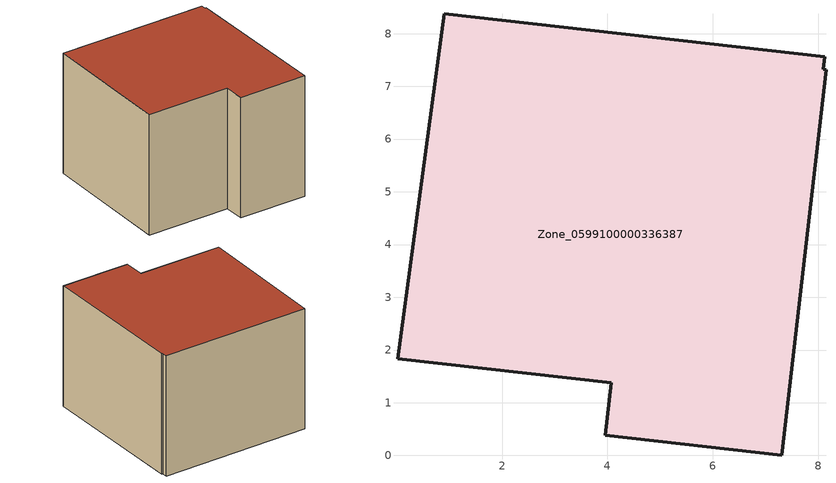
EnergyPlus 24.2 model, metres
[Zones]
Zone_0599100000336387
 floor ground (C_G): 8.14,7.32 7.3,0 3.96,0.38 4.07,1.38 0.02,1.84 0.9,8.38 8.12,7.56 8.09,7.32 z0
 wall outside (C_F): 3.96,0.38 7.3,0 8.14,7.32 8.09,7.32 8.12,7.56 0.9,8.38 0.02,1.84 4.07,1.38 3.96,0.38 z0:5.88
 roof outside (C_R): 7.3,0 8.14,7.32 8.09,7.32 8.12,7.56 0.9,8.38 0.02,1.84 4.07,1.38 3.96,0.38 z5.88
[BUILDING]
Pand.0599100000336387: North Axis=0; Terrain=City; Loads Convergence Tolerance Value=0.04; Temperature Convergence Tolerance Value=0.4; Solar Distribution=FullExterior; Maximum Number of Warmup Days=25; Minimum Number of Warmup Days=1
[Site:Location]
Rotterdam.The.Hague.AP_ZH_NLD Design_Conditions: Latitude=51.96; Longitude=4.45; Time Zone=1; Elevation=-4.5
[SITE:GROUNDTEMPERATURE:BUILDINGSURFACE]
18, 18, 18, 18, 18, 18, 18, 18, 18, 18, 18, 18
[MATERIAL] Thermal Absorptance=0.9; Solar Absorptance=0.7; Visible Absorptance=0.7
Name | Roughness | Thickness | Conductivity | Density | Specific Heat
G.TC.1975-1991 | MediumSmooth | 0.15 | 0.288461 | 540 | 1210
F.TC.1975-1991 | Rough | 0.3 | 0.230769 | 1920 | 840
R.TC.1975-1991 | MediumRough | 0.2 | 0.153846 | 1500 | 1000
[CONSTRUCTION]
C_G: G.TC.1975-1991
C_F: F.TC.1975-1991
C_R: R.TC.1975-1991
[ZONE]
Zone_0599100000336387: Type=1; Multiplier=1; Ceiling Height=Autocalculate; Volume=Autocalculate; Floor Area=autocalculate; Part of Total Floor Area=Yes
[ZONEINFILTRATION:DESIGNFLOWRATE]
Infil_Zone_0599100000336387: Zone or ZoneList or Space or SpaceList=Zone_0599100000336387; Schedule=AlwaysOn; Design Flow Rate Calculation Method=Flow/Area; Flow Rate per Floor Area=0.003; Constant Term Coefficient=1; Temperature Term Coefficient=0; Velocity Term Coefficient=0; Velocity Squared Term Coefficient=0
[HVACTEMPLATE:ZONE:IDEALLOADSAIRSYSTEM]
Zone_0599100000336387: Maximum Heating Supply Air Temperature=50; Minimum Cooling Supply Air Temperature=13; Maximum Heating Supply Air Humidity Ratio=0.0156; Minimum Cooling Supply Air Humidity Ratio=0.0077; Heating Limit=NoLimit; Cooling Limit=NoLimit; Dehumidification Control Type=ConstantSensibleHeatRatio; Cooling Sensible Heat Ratio=0.7; Dehumidification Setpoint=60; Humidification Control Type=None; Humidification Setpoint=30; Outdoor Air Method=None; Outdoor Air Flow Rate per Person=0.00944; Outdoor Air Flow Rate per Zone Floor Area=0; Outdoor Air Flow Rate per Zone=0; Demand Controlled Ventilation Type=None; Outdoor Air Economizer Type=NoEconomizer; Heat Recovery Type=None; Sensible Heat Recovery Effectiveness=0.7; Latent Heat Recovery Effectiveness=0.65
[ZONECONTROL:THERMOSTAT]
ThermostatControl_Zone_0599100000336387: Zone or ZoneList=Zone_0599100000336387; Control Type Schedule=DualSetpointControlType; Control 1=Thermostat_Zone_0599100000336387; Temperature Difference Between Cutout And Setpoint=0
[THERMOSTATSETPOINT:DUALSETPOINT]
Thermostat_Zone_0599100000336387: Heating Setpoint Temperature Schedule=HeatingSetpoint_Zone_0599100000336387; Cooling Setpoint Temperature Schedule=CoolingSetpoint_Zone_0599100000336387
[SCHEDULE:COMPACT]
HeatingSetpoint_Zone_0599100000336387: Through: 12/31, For: AllDays, Until: 24:00, 21
CoolingSetpoint_Zone_0599100000336387: Through: 12/31, For: AllDays, Until: 24:00, 24
DualSetpointControlType: Through: 12/31, For: AllDays, Until: 24:00, 4
AlwaysOn: Through: 12/31, For: AllDays, Until: 24:00, 1
